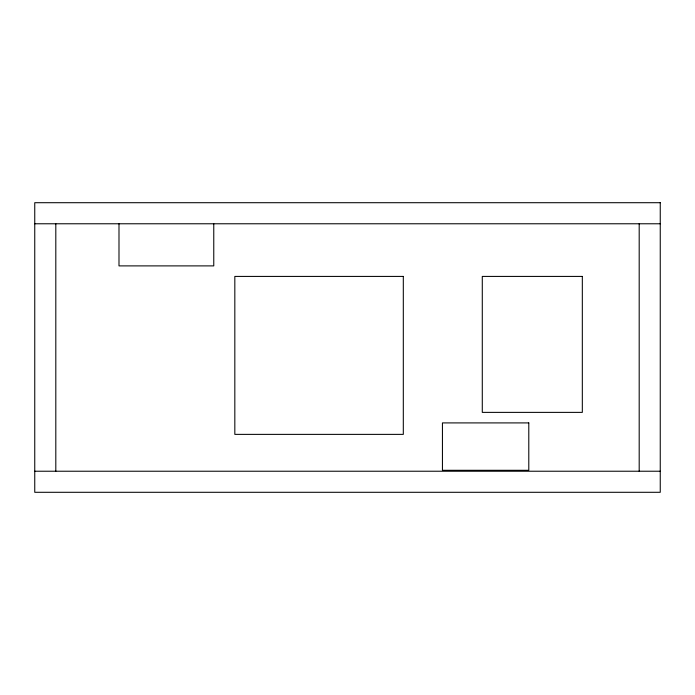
<?xml version="1.0" encoding="UTF-8"?>
<svg xmlns="http://www.w3.org/2000/svg" width="695" height="695" viewBox="0 0 695 695"><rect width="100%" height="100%" fill="white"/><g stroke="black" fill="none" stroke-linecap="round" stroke-linejoin="round"><path stroke-width="1.04" d="M34.75 223.773L660.25 223.773M34.75 471.227L660.25 471.227M639.192 223.773L639.192 471.227M213.765 223.773L213.765 265.89L118.993 265.89L118.993 223.773M55.808 223.773L55.808 471.227M660.25 202.705L34.75 202.705L34.75 492.295L660.25 492.295L660.25 202.705M403.309 276.419L234.823 276.419L234.823 434.375L403.309 434.375L403.309 276.419M582.323 276.419L482.287 276.419L482.287 412.378L582.323 412.378L582.323 276.419M528.791 422.908L442.437 422.908L442.437 470.298L528.791 470.298L528.791 422.908"/></g></svg>
